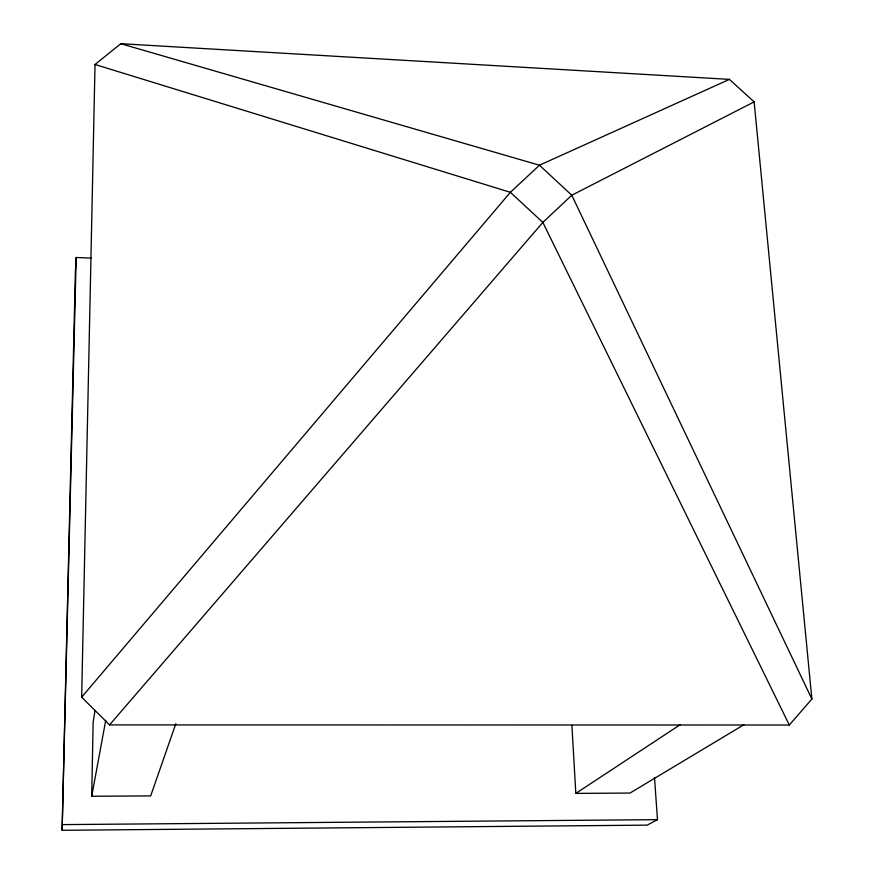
<?xml version="1.0" encoding="UTF-8"?>
<svg xmlns="http://www.w3.org/2000/svg" width="874" height="874" viewBox="0 0 874 874"><rect width="100%" height="100%" fill="white"/><g stroke="black" fill="none" stroke-linecap="round" stroke-linejoin="round"><path stroke-width="1.31" d="M175.816 723.748L150.678 795.908L91.715 796.258L93.125 722.547L95.004 710.518M81.664 697.179L95.026 64.501L120.809 43.7L729.408 79.381L754.142 101.887L811.88 699.058L789.32 725.027L109.545 724.907L81.664 697.179L510.372 192.313L539.476 165.219L729.408 79.381M654.506 777.467L657.477 819.659L647.153 825.143L62.12 830.3L75.393 271.563L76.191 257.502L91.169 258.103M62.12 830.3L76.191 257.502M91.715 796.258L105.732 720.34M109.545 724.907L542.852 222.4L571.782 195.23L754.142 101.887M571.902 725.453L575.824 793.395L680.245 724.666M743.883 724.754L629.979 793.068L575.824 793.395M62.764 824.608L657.477 819.659M120.809 43.7L539.476 165.219L571.782 195.23L811.88 699.058M95.026 64.501L510.372 192.313L542.852 222.4L789.32 725.027"/></g></svg>
